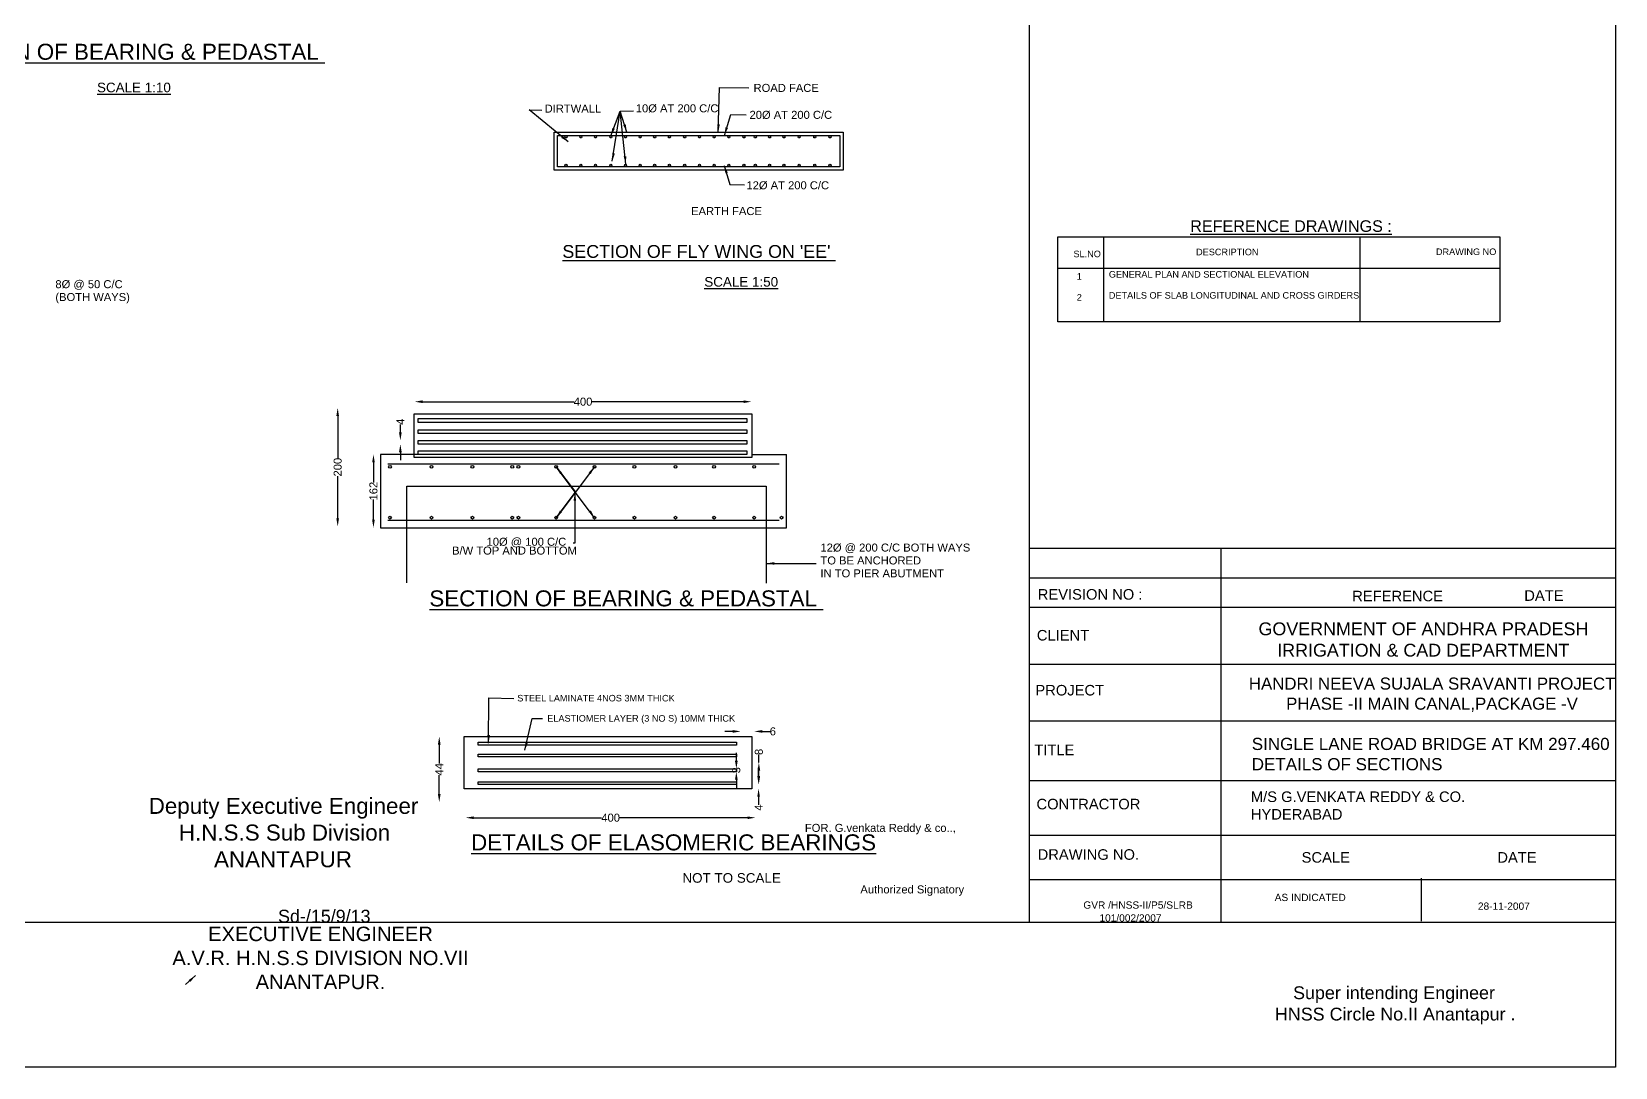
# Model space of a CAD drawing. Header units: millimetres. Extents: x 5124 to 2361568, y 2311 to 44333890.
# Drawn here: x 2356620 to 2361568, y 44327291 to 44330526 of the extents above; entities that cross this region are included whole.
import ezdxf

# ---------------------------------------------------------------- set-up
doc = ezdxf.new("R2010")
doc.units = ezdxf.units.MM
doc.header["$MEASUREMENT"] = 0
for name, color, linetype in [('DIMENSIONS', 7, 'Continuous'), ('DRAWING', 2, 'Continuous'), ('REF', 7, 'Continuous'), ('TEXT', 7, 'Continuous')]:
    doc.layers.add(name, color=color, linetype=linetype)
doc.styles.get("Standard").update_dxf_attribs({"font": 'arial.ttf', "height": 25})
doc.dimstyles.get("Standard").update_dxf_attribs({"dimtxt": 25, "dimasz": 25, "dimexe": 0.18, "dimexo": 0.0625, "dimgap": 0.09, "dimtad": 0, "dimdec": 0, "dimzin": 0, "dimdsep": 46, "dimtxsty": 'Standard', "dimcen": 0.09, "dimse1": 1, "dimse2": 1, "dimadec": 0, "dimazin": 0, "dimtfac": 1, "dimtdec": 0, "dimtofl": 0, "dimtmove": 0, "dimatfit": 3, "dimfxl": 1, "dimtolj": 1, "dimtzin": 0, "dimarcsym": 0})

# ---------------------------------------------------------------- blocks, each defined once
blk = doc.blocks.new('*D95')
at = {"layer": 'Defpoints', "color": 0, "transparency": 16777216}
for p in [(2357893.2, 44328324.6), (2357979.3, 44328324.6), (2357979.3, 44328119.9)]:
    blk.add_point(p, dxfattribs=at)
at = {"layer": 'TEXT', "color": 0, "lineweight": -2, "transparency": 16777216}
for p, q in [((2357893.2, 44328299.6), (2357893.2, 44328240.7)), ((2357893.2, 44328144.9), (2357893.2, 44328203.8))]:
    blk.add_line(p, q, dxfattribs=at)
at = {"layer": 'TEXT', "color": 0, "transparency": 16777216}
for points in [[(2357889, 44328299.6), (2357897.4, 44328299.6), (2357893.2, 44328324.6)], [(2357889, 44328144.9), (2357897.4, 44328144.9), (2357893.2, 44328119.9)]]:
    blk.add_solid(points, dxfattribs=at)
at = {"layer": 'TEXT', "color": 0, "transparency": 16777216, "insert": (2357893.2, 44328222.2), "char_height": 25, "attachment_point": 5, "rotation": 90}
blk.add_mtext('\\A1;44', dxfattribs=at)
blk = doc.blocks.new('*D96')
at = {"layer": 'Defpoints', "color": 0, "transparency": 16777216}
for p in [(2358835.2, 44328349), (2358877.1, 44328349), (2358877.1, 44328340.6)]:
    blk.add_point(p, dxfattribs=at)
at = {"layer": 'TEXT', "color": 0, "lineweight": -2, "transparency": 16777216}
for p, q in [((2358810.2, 44328340.6), (2358785.2, 44328340.6)), ((2358902.1, 44328340.6), (2358927.1, 44328340.6))]:
    blk.add_line(p, q, dxfattribs=at)
at = {"layer": 'TEXT', "color": 0, "transparency": 16777216}
for points in [[(2358810.2, 44328344.8), (2358810.2, 44328336.4), (2358835.2, 44328340.6)], [(2358902.1, 44328344.8), (2358902.1, 44328336.4), (2358877.1, 44328340.6)]]:
    blk.add_solid(points, dxfattribs=at)
at = {"layer": 'TEXT', "color": 0, "transparency": 16777216, "insert": (2358935.4, 44328340.6), "char_height": 25, "attachment_point": 5}
blk.add_mtext('\\A1;6', dxfattribs=at)
blk = doc.blocks.new('*D97')
at = {"layer": 'Defpoints', "color": 0, "transparency": 16777216}
for p in [(2357976, 44328041.1), (2358881.3, 44328071), (2358881.3, 44328043.2)]:
    blk.add_point(p, dxfattribs=at)
at = {"layer": 'TEXT', "color": 0, "lineweight": -2, "transparency": 16777216}
for p, q in [((2358001, 44328071), (2358400.5, 44328071)), ((2358856.3, 44328071), (2358456.8, 44328071))]:
    blk.add_line(p, q, dxfattribs=at)
at = {"layer": 'TEXT', "color": 0, "transparency": 16777216}
for points in [[(2358001, 44328075.1), (2358001, 44328066.8), (2357976, 44328071)], [(2358856.3, 44328075.1), (2358856.3, 44328066.8), (2358881.3, 44328071)]]:
    blk.add_solid(points, dxfattribs=at)
at = {"layer": 'TEXT', "color": 0, "transparency": 16777216, "insert": (2358428.7, 44328071), "char_height": 25, "attachment_point": 5}
blk.add_mtext('\\A1;400', dxfattribs=at)
blk = doc.blocks.new('*D117')
at = {"layer": 'Defpoints', "color": 0, "transparency": 16777216}
for p in [(2358821.4, 44328223.7), (2358821.4, 44328214.8), (2358821.4, 44328214.8)]:
    blk.add_point(p, dxfattribs=at)
at = {"layer": 'TEXT', "color": 0, "lineweight": -2, "transparency": 16777216}
for p, q in [((2358821.4, 44328248.7), (2358821.4, 44328273.7)), ((2358821.4, 44328189.8), (2358821.4, 44328164.8))]:
    blk.add_line(p, q, dxfattribs=at)
at = {"layer": 'TEXT', "color": 0, "transparency": 16777216}
for points in [[(2358817.2, 44328248.7), (2358825.6, 44328248.7), (2358821.4, 44328223.7)], [(2358817.2, 44328189.8), (2358825.6, 44328189.8), (2358821.4, 44328214.8)]]:
    blk.add_solid(points, dxfattribs=at)
at = {"layer": 'TEXT', "color": 0, "transparency": 16777216, "insert": (2358821.4, 44328219.2), "char_height": 25, "attachment_point": 5, "rotation": 90}
blk.add_mtext('\\A1;3', dxfattribs=at)
blk = doc.blocks.new('*D118')
at = {"layer": 'Defpoints', "color": 0, "transparency": 16777216}
for p in [(2358869.9, 44328176.6), (2358869.9, 44328161.3), (2358890.8, 44328176.6)]:
    blk.add_point(p, dxfattribs=at)
at = {"layer": 'TEXT', "color": 0, "lineweight": -2, "transparency": 16777216}
for p, q in [((2358890.8, 44328201.6), (2358890.8, 44328226.6)), ((2358890.8, 44328136.3), (2358890.8, 44328111.3))]:
    blk.add_line(p, q, dxfattribs=at)
at = {"layer": 'TEXT', "color": 0, "transparency": 16777216}
for points in [[(2358886.7, 44328201.6), (2358895, 44328201.6), (2358890.8, 44328176.6)], [(2358886.7, 44328136.3), (2358895, 44328136.3), (2358890.8, 44328161.3)]]:
    blk.add_solid(points, dxfattribs=at)
at = {"layer": 'TEXT', "color": 0, "transparency": 16777216, "insert": (2358890.8, 44328102.6), "char_height": 25, "attachment_point": 5, "rotation": 90}
blk.add_mtext('\\A1;4', dxfattribs=at)
blk = doc.blocks.new('*D119')
at = {"layer": 'Defpoints', "color": 0, "transparency": 16777216}
for p in [(2358890.8, 44328243.3), (2358891.8, 44328243.3), (2358890.8, 44328176.6)]:
    blk.add_point(p, dxfattribs=at)
at = {"layer": 'TEXT', "color": 0, "lineweight": -2, "transparency": 16777216}
for p, q in [((2358891.8, 44328243.3), (2358891.8, 44328268.3)), ((2358891.8, 44328201.6), (2358891.8, 44328218.3))]:
    blk.add_line(p, q, dxfattribs=at)
at = {"layer": 'TEXT', "color": 0, "transparency": 16777216}
for points in [[(2358887.6, 44328218.3), (2358895.9, 44328218.3), (2358891.8, 44328243.3)], [(2358887.6, 44328201.6), (2358895.9, 44328201.6), (2358891.8, 44328176.6)]]:
    blk.add_solid(points, dxfattribs=at)
at = {"layer": 'TEXT', "color": 0, "transparency": 16777216, "insert": (2358891.8, 44328276.6), "char_height": 25, "attachment_point": 5, "rotation": 90}
blk.add_mtext('\\A1;8', dxfattribs=at)
blk = doc.blocks.new('*D135')
at = {"layer": 'Defpoints', "color": 0, "transparency": 16777216}
for p in [(2357816.1, 44329388.3), (2358868.8, 44329388.3), (2358868.8, 44329370.4)]:
    blk.add_point(p, dxfattribs=at)
at = {"layer": 'TEXT', "color": 0, "lineweight": -2, "transparency": 16777216}
for p, q in [((2357841.1, 44329370.4), (2358314.3, 44329370.4)), ((2358843.8, 44329370.4), (2358370.6, 44329370.4))]:
    blk.add_line(p, q, dxfattribs=at)
at = {"layer": 'TEXT', "color": 0, "transparency": 16777216}
for points in [[(2357841.1, 44329374.6), (2357841.1, 44329366.3), (2357816.1, 44329370.4)], [(2358843.8, 44329374.6), (2358843.8, 44329366.3), (2358868.8, 44329370.4)]]:
    blk.add_solid(points, dxfattribs=at)
at = {"layer": 'TEXT', "color": 0, "transparency": 16777216, "insert": (2358342.5, 44329370.4), "char_height": 25, "attachment_point": 5}
blk.add_mtext('\\A1;400', dxfattribs=at)
blk = doc.blocks.new('*D136')
at = {"layer": 'Defpoints', "color": 0, "transparency": 16777216}
for p in [(2357687.7, 44329205.6), (2357709.7, 44329205.6), (2357709.7, 44328976.8)]:
    blk.add_point(p, dxfattribs=at)
at = {"layer": 'TEXT', "color": 0, "lineweight": -2, "transparency": 16777216}
for p, q in [((2357687.7, 44329180.6), (2357687.7, 44329117.6)), ((2357687.7, 44329001.8), (2357687.7, 44329064.8))]:
    blk.add_line(p, q, dxfattribs=at)
at = {"layer": 'TEXT', "color": 0, "transparency": 16777216}
for points in [[(2357683.5, 44329180.6), (2357691.8, 44329180.6), (2357687.7, 44329205.6)], [(2357683.5, 44329001.8), (2357691.8, 44329001.8), (2357687.7, 44328976.8)]]:
    blk.add_solid(points, dxfattribs=at)
at = {"layer": 'TEXT', "color": 0, "transparency": 16777216, "insert": (2357687.7, 44329091.2), "char_height": 25, "attachment_point": 5, "rotation": 90}
blk.add_mtext('\\A1;162', dxfattribs=at)
blk = doc.blocks.new('*D137')
at = {"layer": 'Defpoints', "color": 0, "transparency": 16777216}
for p in [(2357771.7, 44329249.3), (2357827.5, 44329249.3), (2357827.5, 44329237.7)]:
    blk.add_point(p, dxfattribs=at)
at = {"layer": 'TEXT', "color": 0, "lineweight": -2, "transparency": 16777216}
for p, q in [((2357771.7, 44329274.3), (2357771.7, 44329299.3)), ((2357771.7, 44329212.7), (2357771.7, 44329187.7))]:
    blk.add_line(p, q, dxfattribs=at)
at = {"layer": 'TEXT', "color": 0, "transparency": 16777216}
for points in [[(2357767.5, 44329274.3), (2357775.9, 44329274.3), (2357771.7, 44329249.3)], [(2357767.5, 44329212.7), (2357775.9, 44329212.7), (2357771.7, 44329237.7)]]:
    blk.add_solid(points, dxfattribs=at)
at = {"layer": 'TEXT', "color": 0, "transparency": 16777216, "insert": (2357771.7, 44329308.1), "char_height": 25, "attachment_point": 5, "rotation": 90}
blk.add_mtext('\\A1;4', dxfattribs=at)
blk = doc.blocks.new('*D138')
at = {"layer": 'Defpoints', "color": 0, "transparency": 16777216}
for p in [(2357575.9, 44329351.2), (2357604.4, 44329351.2), (2357604.4, 44328980.7)]:
    blk.add_point(p, dxfattribs=at)
at = {"layer": 'TEXT', "color": 0, "lineweight": -2, "transparency": 16777216}
for p, q in [((2357575.9, 44329326.2), (2357575.9, 44329193.8)), ((2357575.9, 44329005.7), (2357575.9, 44329138.1))]:
    blk.add_line(p, q, dxfattribs=at)
at = {"layer": 'TEXT', "color": 0, "transparency": 16777216}
for points in [[(2357571.7, 44329326.2), (2357580, 44329326.2), (2357575.9, 44329351.2)], [(2357571.7, 44329005.7), (2357580, 44329005.7), (2357575.9, 44328980.7)]]:
    blk.add_solid(points, dxfattribs=at)
at = {"layer": 'TEXT', "color": 0, "transparency": 16777216, "insert": (2357575.9, 44329166), "char_height": 25, "attachment_point": 5, "rotation": 90}
blk.add_mtext('\\A1;200', dxfattribs=at)

msp = doc.modelspace()

# ---------------------------------------------------------------- linework, layer by layer
at = {"layer": 'DIMENSIONS', "color": 0}
msp.add_lwpolyline([(2360961.6, 44327747.6), (2360961.6, 44327882.2)], dxfattribs=at)
at = {"layer": 'DRAWING', "color": 0}
for points in [[(2352358.8, 44333890.5), (2361567.6, 44333890.5), (2361567.6, 44327743.4), (2352358.8, 44327743.4)], [(2358252.5, 44330212.1), (2359154.7, 44330212.1), (2359154.7, 44330094.1), (2358252.5, 44330094.1)], [(2358262.2, 44330202.4), (2359145, 44330202.4), (2359145, 44330103.8), (2358262.2, 44330103.8)], [(2357815, 44329332.2), (2358869.4, 44329332.2), (2358869.4, 44329195.7), (2357815, 44329195.7)], [(2357827.5, 44329317.5), (2358854.2, 44329317.5), (2358854.2, 44329305.8), (2357827.5, 44329305.8)], [(2357827.5, 44329282.4), (2358854.2, 44329282.4), (2358854.2, 44329270.7), (2357827.5, 44329270.7)], [(2357827.5, 44329249.3), (2358854.2, 44329249.3), (2358854.2, 44329237.7), (2357827.5, 44329237.7)], [(2357827.5, 44329217.3), (2358854.2, 44329217.3), (2358854.2, 44329205.6), (2357827.5, 44329205.6)], [(2357971.5, 44328324.6), (2358869.9, 44328324.6), (2358869.9, 44328161.3), (2357971.5, 44328161.3)], [(2358014.6, 44328306.9), (2358821.4, 44328306.9), (2358821.4, 44328298), (2358014.6, 44328298)], [(2358014.6, 44328269.6), (2358821.4, 44328269.6), (2358821.4, 44328260.7), (2358014.6, 44328260.7)], [(2358014.6, 44328223.7), (2358821.4, 44328223.7), (2358821.4, 44328214.8), (2358014.6, 44328214.8)], [(2358014.6, 44328183.3), (2358821.4, 44328183.3), (2358821.4, 44328174.4), (2358014.6, 44328174.4)]]:
    msp.add_lwpolyline(points, close=True, dxfattribs=at)
for points in [[(2357827.5, 44329205.6), (2357709.7, 44329205.6)], [(2357709.7, 44329205.6), (2357709.7, 44328976.8), (2358978.4, 44328976.8), (2358978.4, 44329205.6)], [(2357732.2, 44329176.1), (2358955.6, 44329176.1)], [(2358869.4, 44329205.6), (2358978.4, 44329205.6)], [(2357792.3, 44328804.8), (2357792.3, 44329107.1), (2358914.9, 44329107.1), (2358914.9, 44328803.6)], [(2357732.2, 44329000.7), (2358955.6, 44329000.7)]]:
    msp.add_lwpolyline(points, dxfattribs=at)
for centre, radius in [((2358289.2, 44330197.5), 3.29), ((2358335.3, 44330197.5), 3.29), ((2358381.5, 44330197.5), 3.29), ((2358429.2, 44330197.5), 3.29), ((2358475.2, 44330197.5), 3.29), ((2358521.2, 44330197.5), 3.29), ((2358566.2, 44330197.5), 3.29), ((2358612.3, 44330197.5), 3.29), ((2358660, 44330197.5), 3.29), ((2358706.1, 44330197.5), 3.29), ((2358752.1, 44330197.5), 3.29), ((2358797.7, 44330197.5), 3.29), ((2358845.1, 44330197.5), 3.29), ((2358880.9, 44330197.5), 3.29), ((2358925.3, 44330197.5), 3.29), ((2358970.1, 44330197.5), 3.29), ((2359017.8, 44330197.5), 3.29), ((2359066.3, 44330197.5), 3.29), ((2359113.9, 44330197.5), 3.29), ((2358289.2, 44330109), 3.29), ((2358335.3, 44330109), 3.29), ((2358381.5, 44330109), 3.29), ((2358429.2, 44330109), 3.29), ((2358475.2, 44330109), 3.29), ((2358521.2, 44330109), 3.29), ((2358566.2, 44330109), 3.29), ((2358612.3, 44330109), 3.29), ((2358660, 44330109), 3.29), ((2358706.1, 44330109), 3.29), ((2358752.1, 44330109), 3.29), ((2358797.7, 44330109), 3.29), ((2358845.1, 44330109), 3.29), ((2358880.9, 44330109), 3.29), ((2358925.3, 44330109), 3.29), ((2358970.1, 44330109), 3.29), ((2359017.8, 44330109), 3.29), ((2359066.3, 44330109), 3.29), ((2359113.9, 44330109), 3.29), ((2357739.3, 44329167), 4.33), ((2357869.3, 44329167), 4.33), ((2357996.7, 44329167), 4.33), ((2358121.4, 44329167), 4.33), ((2358140.4, 44329167), 4.33), ((2358258.6, 44329167), 4.33), ((2358378.6, 44329167), 4.33), ((2358502.8, 44329167), 4.33), ((2358631.2, 44329167), 4.33), ((2358751.7, 44329167), 4.33), ((2358877.4, 44329167), 4.33), ((2357739.3, 44329008.2), 4.33), ((2357869.3, 44329008.2), 4.33), ((2357996.7, 44329008.2), 4.33), ((2358121.4, 44329008.2), 4.33), ((2358140.4, 44329008.2), 4.33), ((2358258.6, 44329008.2), 4.33), ((2358378.6, 44329008.2), 4.33), ((2358502.8, 44329008.2), 4.33), ((2358631.2, 44329008.2), 4.33), ((2358751.7, 44329008.2), 4.33), ((2358877.4, 44329008.2), 4.33), ((2358962.9, 44329008.2), 4.33)]:
    msp.add_circle(centre, radius, dxfattribs=at)
at = {"layer": 'REF'}
for points in [[(2359737.7, 44328912.9), (2359737.7, 44333890.5)], [(2360334.8, 44328912.9), (2360334.8, 44327743.4)], [(2359737.7, 44328820.7), (2361567.6, 44328820.7)], [(2359737.7, 44328728.3), (2361567.6, 44328728.3)], [(2359737.7, 44328550.5), (2361567.6, 44328550.5)], [(2359737.7, 44328373.1), (2361567.6, 44328373.1)], [(2359737.7, 44328187.7), (2361567.6, 44328187.7)], [(2359737.7, 44328016.6), (2361567.6, 44328016.6)], [(2359737.7, 44327878), (2361567.6, 44327878)]]:
    msp.add_lwpolyline(points, dxfattribs=at)
msp.add_lwpolyline([(2361567.6, 44327743.4), (2359737.7, 44327743.4), (2359737.7, 44328912.9), (2361567.6, 44328912.9)], close=True, dxfattribs=at)
at = {"layer": 'TEXT', "color": 0}
for points in [[(2352358.8, 44333890.5), (2361567.6, 44333890.5), (2361567.6, 44327291.3), (2352358.8, 44327291.3)], [(2359825.7, 44329885.7), (2361206.6, 44329885.7), (2361206.6, 44329619.5), (2359825.7, 44329619.5)]]:
    msp.add_lwpolyline(points, close=True, dxfattribs=at)
for points in [[(2359968.3, 44329885.7), (2359968.3, 44329619.5)], [(2360769, 44329885.7), (2360769, 44329619.5)], [(2359825.7, 44329787.5), (2361206.6, 44329787.5)]]:
    msp.add_lwpolyline(points, dxfattribs=at)

# ---------------------------------------------------------------- texts
at = {"layer": 'DIMENSIONS', "color": 0}
for s, height, p in [('%%UREFERENCE DRAWINGS :', 36.07, (2360239.5, 44329901)), ('GVR /HNSS-II/P5/SLRB ', 22.706, (2359905.5, 44327786.9)), ('AS INDICATED ', 22.706, (2360503.3, 44327810.6)), ('28-11-2007', 22.71, (2361138.2, 44327783.4)), (' 101/002/2007', 22.706, (2359946.9, 44327746.5))]:
    msp.add_text(s, height=height, dxfattribs=at).set_placement(p)
at = {"layer": 'TEXT', "color": 0}
for s, height, p in [('%%UPLAN OF BEARING & PEDASTAL ', 50, (2356433.9, 44330438.5)), ('%%USCALE 1:10', 30, (2356824, 44330337)), ('ROAD FACE ', 25, (2358875.2, 44330338.1)), ('DIRTWALL ', 25, (2358222.5, 44330273.5)), ('10Ø AT 200 C/C', 25, (2358507.3, 44330274.3)), ('20Ø AT 200 C/C', 25, (2358862.6, 44330254)), ('12Ø AT 200 C/C ', 25, (2358853, 44330033.9)), ('EARTH FACE ', 25, (2358680.1, 44329953.4)), ("%%USECTION OF FLY WING ON 'EE' ", 40, (2358277.9, 44329819.8)), ('SL.NO ', 20.44, (2359874.6, 44329821.8)), ('DESCRIPTION ', 20.44, (2360257.7, 44329827.9)), ('DRAWING NO ', 20.44, (2361007.1, 44329828.6)), ('1', 20.4, (2359885, 44329751.9)), ('GENERAL PLAN AND SECTIONAL ELEVATION ', 20.44, (2359985.2, 44329758.1)), ('8Ø @ 50 C/C', 25, (2356693.9, 44329725)), ('%%USCALE 1:50', 30, (2358721.3, 44329729.9)), ('(BOTH WAYS)', 25, (2356693.9, 44329684.9)), ('2', 20.4, (2359885, 44329686.2)), ('DETAILS OF SLAB LONGITUDINAL AND CROSS GIRDERS ', 20.44, (2359985.2, 44329692.4)), ('10Ø @ 100 C/C ', 25, (2358041.1, 44328920.5)), ('12Ø @ 200 C/C BOTH WAYS ', 25, (2359084.2, 44328902.3)), ('B/W TOP AND BOTTOM ', 25, (2357933.3, 44328892.9)), ('TO BE ANCHORED ', 25, (2359084.2, 44328862.1)), ('IN TO PIER ABUTMENT ', 25, (2359084.2, 44328821.9)), ('%%USECTION OF BEARING & PEDASTAL ', 50, (2357862.3, 44328731.1)), ('REVISION NO :', 32.934, (2359763, 44328752.2)), ('REFERENCE ', 32.93, (2360745.5, 44328747)), ('DATE ', 32.93, (2361283.1, 44328748.4)), ('CLIENT ', 32.93, (2359760.3, 44328624.5)), ('PROJECT ', 32.93, (2359755.7, 44328452.8)), ('STEEL LAMINATE 4NOS 3MM THICK', 20.44, (2358137, 44328434.2)), ('ELASTIOMER LAYER (3 NO S) 10MM THICK', 20.44, (2358230.6, 44328371.1)), ('TITLE ', 32.93, (2359752.4, 44328266.3)), ('CONTRACTOR', 32.93, (2359759.2, 44328097.1)), ('FOR. G.venkata Reddy & co..,', 25, (2359035.6, 44328026.7)), ('%%UDETAILS OF ELASOMERIC BEARINGS', 50, (2357992.7, 44327969)), ('DRAWING NO. ', 32.934, (2359762.7, 44327939.6)), ('SCALE ', 32.93, (2360587.5, 44327930.6)), ('DATE ', 32.93, (2361199, 44327930.6)), ('NOT TO SCALE', 30, (2358653, 44327867.9)), ('Authorized Signatory ', 25, (2359208.9, 44327834.5)), (' Sd-/15/9/13', 40, (2357374.1, 44327743.4))]:
    msp.add_text(s, height=height, dxfattribs=at).set_placement(p)
at = {"layer": 'TEXT', "color": 0, "attachment_point": 1}
for s, insert, char_height, width in [('\\pi19.96;GOVERNMENT OF ANDHRA PRADESH  \\P\\pi78.391;IRRIGATION & CAD DEPARTMENT ', (2360432.8, 44328681), 40, 1063.221), ('\\pi9.9361;HANDRI NEEVA SUJALA SRAVANTI PROJECT \\P\\pi126.4;PHASE -II MAIN CANAL,PACKAGE -V', (2360412.7, 44328508.8), 37.639, 1159.954), ('SINGLE LANE ROAD BRIDGE AT KM 297.460 DETAILS OF SECTIONS ', (2360431.7, 44328320.5), 38, 1165.624), ('\\pi13.508;Deputy Executive Engineer  \\P\\pi107.81;H.N.S.S Sub Division  \\P\\pi217.62;ANANTAPUR ', (2356972, 44328133), 50, 865.147), ('M/S G.VENKATA REDDY & CO.  HYDERABAD ', (2360428.8, 44328153), 32.934, 682.585), ('\\pi166.13;EXECUTIVE ENGINEER  \\P\\pi54.285;A.V.R. H.N.S.S DIVISION NO.VII \\P\\pi314.45;ANANTAPUR.', (2357005.1, 44327730.6), 45, 1028.615), ('\\pi61.323;Super intending Engineer  \\P\\pi4.6658;HNSS Circle No.II Anantapur .', (2360499.5, 44327544.3), 40, 751.569)]:
    msp.add_mtext(s, dxfattribs=dict(at, insert=insert, char_height=char_height, width=width))

# ---------------------------------------------------------------- dimensions: what is measured, and where the dimension line sits
at = {"layer": 'TEXT', "color": 0}
for base, p1, p2, picture, middle in [((2358868.8, 44329370.4), (2357816.1, 44329388.3), (2358868.8, 44329388.3), '*D135', (2358342.5, 44329370.4)), ((2358881.3, 44328071), (2357976, 44328041.1), (2358881.3, 44328043.2), '*D97', (2358428.7, 44328071))]:
    dim = msp.add_linear_dim(base=base, p1=p1, p2=p2, text='400', dimstyle='Standard', dxfattribs=at)
    dim.commit()
    dim.dimension.update_dxf_attribs({"geometry": picture, "text_midpoint": middle})
for base, p1, p2, text, picture, middle in [((2357575.9, 44329351.2), (2357604.4, 44328980.7), (2357604.4, 44329351.2), '200', '*D138', (2357575.9, 44329166)), ((2357771.7, 44329249.3), (2357827.5, 44329237.7), (2357827.5, 44329249.3), '4', '*D137', (2357771.7, 44329308.1)), ((2357687.7, 44329205.6), (2357709.7, 44328976.8), (2357709.7, 44329205.6), '162', '*D136', (2357687.7, 44329091.2)), ((2357893.2, 44328324.6), (2357979.3, 44328119.9), (2357979.3, 44328324.6), '44', '*D95', (2357893.2, 44328222.2)), ((2358891.8, 44328243.3), (2358890.8, 44328176.6), (2358890.8, 44328243.3), '8', '*D119', (2358891.8, 44328276.6))]:
    dim = msp.add_linear_dim(base=base, p1=p1, p2=p2, angle=90, text=text, dimstyle='Standard', dxfattribs=at)
    dim.commit()
    dim.dimension.update_dxf_attribs({"geometry": picture, "text_midpoint": middle})
dim = msp.add_linear_dim(base=(2358877.1, 44328340.6), p1=(2358835.2, 44328349), p2=(2358877.1, 44328349), text='6', dimstyle='Standard', dxfattribs=at)
dim.commit()
dim.dimension.update_dxf_attribs({"geometry": '*D96', "text_midpoint": (2358935.4, 44328340.6), "dimtype": 160})
for base, p1, p2, text, picture, middle in [((2358821.4, 44328214.8), (2358821.4, 44328223.7), (2358821.4, 44328214.8), '3', '*D117', (2358821.4, 44328219.2)), ((2358890.8, 44328176.6), (2358869.9, 44328161.3), (2358869.9, 44328176.6), '4', '*D118', (2358890.8, 44328102.6))]:
    dim = msp.add_linear_dim(base=base, p1=p1, p2=p2, angle=90, text=text, dimstyle='Standard', dxfattribs=at)
    dim.commit()
    dim.dimension.update_dxf_attribs({"geometry": picture, "text_midpoint": middle, "dimtype": 160})

# ---------------------------------------------------------------- leaders
at = {"layer": 'DRAWING', "color": 0}
for points in [[(2358378.6, 44329167), (2358258.6, 44329008.2)], [(2358378.6, 44329008.2), (2358258.6, 44329167)], [(2358258.6, 44329167), (2358318.6, 44329087.6)], [(2358258.6, 44329008.2), (2358318.6, 44329087.6)]]:
    msp.add_leader(points, dimstyle='Standard', override={"dimgap": 0.09, "dimtad": 0}, dxfattribs=at)
at = {"layer": 'REF'}
for points in [[(2358765.1, 44330212.1), (2358768.8, 44330352.4), (2358860.7, 44330350.5)], [(2358296.2, 44330182), (2358174.3, 44330281.8), (2358213.9, 44330280.8)], [(2358429.2, 44330200.8), (2358458.4, 44330278.3), (2358500.5, 44330278.9)], [(2358433.9, 44330121.8), (2358458.4, 44330278.3)], [(2358476.2, 44330112.1), (2358458.4, 44330278.3)], [(2358479.5, 44330212.1), (2358458.4, 44330278.3)], [(2358783.9, 44330202.4), (2358804.5, 44330267.8), (2358851.6, 44330266.9)], [(2358783.8, 44330108.7), (2358801.5, 44330049.3), (2358847.3, 44330048.2)], [(2357131.6, 44327577.7), (2357100.8, 44327550.2)]]:
    msp.add_leader(points, dimstyle='Standard', override={"dimgap": 0.09, "dimtad": 0}, dxfattribs=at)
at = {"layer": 'TEXT', "color": 0}
for points in [[(2358316.9, 44329086.4), (2358316.9, 44328928.4), (2358311.4, 44328928.4)], [(2358914.9, 44328865.3), (2359071, 44328865.3)], [(2358047.2, 44328303.9), (2358048.6, 44328445.1), (2358126.3, 44328443.2)], [(2358160.8, 44328281.6), (2358183, 44328381), (2358216.2, 44328380.8)]]:
    msp.add_leader(points, dimstyle='Standard', override={"dimgap": 0.09, "dimtad": 0}, dxfattribs=at)

doc.saveas('drawing.dxf')
